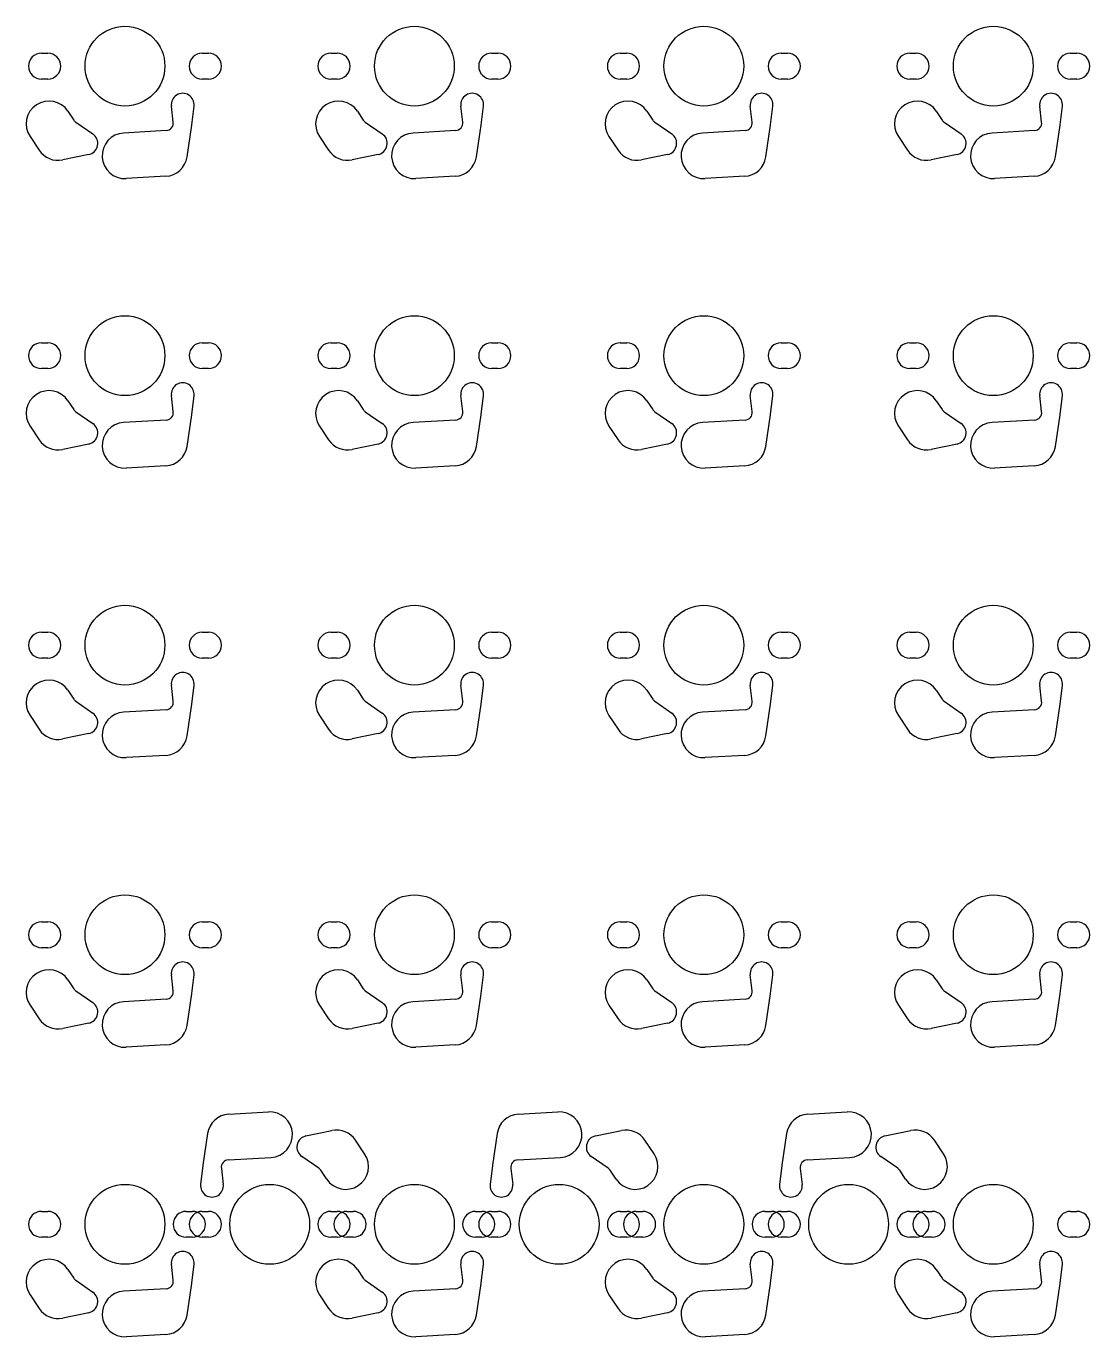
# Model space of a CAD drawing. Extents: x 74 to 354, y -179 to -86.
# Drawn here: x 150.7 to 220.7, y -178.9 to -92.6 of the extents above; entities that cross this region are included whole.
import ezdxf

# ---------------------------------------------------------------- set-up
doc = ezdxf.new("R2010")
doc.units = 0
doc.layers.add('BLACK', color=7, linetype='CONTINUOUS')

msp = doc.modelspace()

# ---------------------------------------------------------------- linework, layer by layer
at = {"layer": 'BLACK', "linetype": 'CONTINUOUS'}
for p, q in [((151.6625, -94.4), (152.0825, -94.4)), ((162.2425, -94.4), (162.6625, -94.4)), ((170.7125, -94.4), (171.1325, -94.4)), ((181.2925, -94.4), (181.7125, -94.4)), ((189.7625, -94.4), (190.1825, -94.4)), ((200.3425, -94.4), (200.7625, -94.4)), ((208.8125, -94.4), (209.2325, -94.4)), ((219.3925, -94.4), (219.8125, -94.4)), ((152.0825, -96.1), (151.6625, -96.1)), ((162.6625, -96.1), (162.2425, -96.1)), ((171.1325, -96.1), (170.7125, -96.1)), ((181.7125, -96.1), (181.2925, -96.1)), ((190.1825, -96.1), (189.7625, -96.1)), ((200.7625, -96.1), (200.3425, -96.1)), ((209.2325, -96.1), (208.8125, -96.1)), ((219.8125, -96.1), (219.3925, -96.1)), ((153.410575, -98.21795), (153.800017, -98.802113)), ((160.344083, -98.932239), (160.217834, -97.879286)), ((161.558233, -99.121429), (161.707166, -97.879286)), ((172.460575, -98.21795), (172.850017, -98.802113)), ((179.394083, -98.932239), (179.267834, -97.879286)), ((180.608233, -99.121429), (180.757166, -97.879286)), ((191.510575, -98.21795), (191.900017, -98.802113)), ((198.444083, -98.932239), (198.317834, -97.879286)), ((199.658233, -99.121429), (199.807166, -97.879286)), ((210.560575, -98.21795), (210.950017, -98.802113)), ((217.494083, -98.932239), (217.367834, -97.879286)), ((218.708233, -99.121429), (218.857166, -97.879286)), ((153.930566, -98.935254), (155.050715, -99.714263)), ((161.246172, -101.220721), (161.555969, -99.138288)), ((172.980566, -98.935254), (174.100715, -99.714263)), ((180.296172, -101.220721), (180.605969, -99.138288)), ((192.030566, -98.935254), (193.150715, -99.714263)), ((199.346172, -101.220721), (199.655969, -99.138288)), ((211.080566, -98.935254), (212.200715, -99.714263)), ((218.396172, -101.220721), (218.705969, -99.138288)), ((150.914425, -99.88205), (151.514425, -100.78205)), ((159.876437, -99.490932), (157.076105, -99.65249)), ((169.964425, -99.88205), (170.564425, -100.78205)), ((178.926437, -99.490932), (176.126105, -99.65249)), ((189.014425, -99.88205), (189.614425, -100.78205)), ((197.976437, -99.490932), (195.176105, -99.65249)), ((208.064425, -99.88205), (208.664425, -100.78205)), ((217.026437, -99.490932), (214.226105, -99.65249)), ((154.77489, -101.064355), (153.06728, -101.41871)), ((173.82489, -101.064355), (172.11728, -101.41871)), ((192.87489, -101.064355), (191.16728, -101.41871)), ((211.92489, -101.064355), (210.21728, -101.41871)), ((159.848895, -102.49751), (157.248895, -102.64751)), ((178.898895, -102.49751), (176.298895, -102.64751)), ((197.948895, -102.49751), (195.348895, -102.64751)), ((216.998895, -102.49751), (214.398895, -102.64751)), ((151.6625, -113.45), (152.0825, -113.45)), ((162.2425, -113.45), (162.6625, -113.45)), ((170.7125, -113.45), (171.1325, -113.45)), ((181.2925, -113.45), (181.7125, -113.45)), ((189.7625, -113.45), (190.1825, -113.45)), ((200.3425, -113.45), (200.7625, -113.45)), ((208.8125, -113.45), (209.2325, -113.45)), ((219.3925, -113.45), (219.8125, -113.45)), ((152.0825, -115.15), (151.6625, -115.15)), ((162.6625, -115.15), (162.2425, -115.15)), ((171.1325, -115.15), (170.7125, -115.15)), ((181.7125, -115.15), (181.2925, -115.15)), ((190.1825, -115.15), (189.7625, -115.15)), ((200.7625, -115.15), (200.3425, -115.15)), ((209.2325, -115.15), (208.8125, -115.15)), ((219.8125, -115.15), (219.3925, -115.15)), ((160.344083, -117.982239), (160.217834, -116.929286)), ((161.558233, -118.171429), (161.707166, -116.929286)), ((179.394083, -117.982239), (179.267834, -116.929286)), ((180.608233, -118.171429), (180.757166, -116.929286)), ((198.444083, -117.982239), (198.317834, -116.929286)), ((199.658233, -118.171429), (199.807166, -116.929286)), ((217.494083, -117.982239), (217.367834, -116.929286)), ((218.708233, -118.171429), (218.857166, -116.929286)), ((153.410575, -117.26795), (153.800017, -117.852113)), ((153.930566, -117.985254), (155.050715, -118.764263)), ((172.460575, -117.26795), (172.850017, -117.852113)), ((172.980566, -117.985254), (174.100715, -118.764263)), ((191.510575, -117.26795), (191.900017, -117.852113)), ((192.030566, -117.985254), (193.150715, -118.764263)), ((210.560575, -117.26795), (210.950017, -117.852113)), ((211.080566, -117.985254), (212.200715, -118.764263)), ((150.914425, -118.93205), (151.514425, -119.83205)), ((159.876437, -118.540932), (157.076105, -118.70249)), ((161.246172, -120.270721), (161.555969, -118.188288)), ((169.964425, -118.93205), (170.564425, -119.83205)), ((178.926437, -118.540932), (176.126105, -118.70249)), ((180.296172, -120.270721), (180.605969, -118.188288)), ((189.014425, -118.93205), (189.614425, -119.83205)), ((197.976437, -118.540932), (195.176105, -118.70249)), ((199.346172, -120.270721), (199.655969, -118.188288)), ((208.064425, -118.93205), (208.664425, -119.83205)), ((217.026437, -118.540932), (214.226105, -118.70249)), ((218.396172, -120.270721), (218.705969, -118.188288)), ((154.77489, -120.114355), (153.06728, -120.46871)), ((173.82489, -120.114355), (172.11728, -120.46871)), ((192.87489, -120.114355), (191.16728, -120.46871)), ((211.92489, -120.114355), (210.21728, -120.46871)), ((159.848895, -121.54751), (157.248895, -121.69751)), ((178.898895, -121.54751), (176.298895, -121.69751)), ((197.948895, -121.54751), (195.348895, -121.69751)), ((216.998895, -121.54751), (214.398895, -121.69751)), ((151.6625, -132.5), (152.0825, -132.5)), ((162.2425, -132.5), (162.6625, -132.5)), ((170.7125, -132.5), (171.1325, -132.5)), ((181.2925, -132.5), (181.7125, -132.5)), ((189.7625, -132.5), (190.1825, -132.5)), ((200.3425, -132.5), (200.7625, -132.5)), ((208.8125, -132.5), (209.2325, -132.5)), ((219.3925, -132.5), (219.8125, -132.5)), ((152.0825, -134.2), (151.6625, -134.2)), ((162.6625, -134.2), (162.2425, -134.2)), ((171.1325, -134.2), (170.7125, -134.2)), ((181.7125, -134.2), (181.2925, -134.2)), ((190.1825, -134.2), (189.7625, -134.2)), ((200.7625, -134.2), (200.3425, -134.2)), ((209.2325, -134.2), (208.8125, -134.2)), ((219.8125, -134.2), (219.3925, -134.2)), ((160.344083, -137.032239), (160.217834, -135.979286)), ((161.558233, -137.221429), (161.707166, -135.979286)), ((179.394083, -137.032239), (179.267834, -135.979286)), ((180.608233, -137.221429), (180.757166, -135.979286)), ((198.444083, -137.032239), (198.317834, -135.979286)), ((199.658233, -137.221429), (199.807166, -135.979286)), ((217.494083, -137.032239), (217.367834, -135.979286)), ((218.708233, -137.221429), (218.857166, -135.979286)), ((153.410575, -136.31795), (153.800017, -136.902113)), ((153.930566, -137.035254), (155.050715, -137.814263)), ((172.460575, -136.31795), (172.850017, -136.902113)), ((172.980566, -137.035254), (174.100715, -137.814263)), ((191.510575, -136.31795), (191.900017, -136.902113)), ((192.030566, -137.035254), (193.150715, -137.814263)), ((210.560575, -136.31795), (210.950017, -136.902113)), ((211.080566, -137.035254), (212.200715, -137.814263)), ((159.876437, -137.590932), (157.076105, -137.75249)), ((161.246172, -139.320721), (161.555969, -137.238288)), ((178.926437, -137.590932), (176.126105, -137.75249)), ((180.296172, -139.320721), (180.605969, -137.238288)), ((197.976437, -137.590932), (195.176105, -137.75249)), ((199.346172, -139.320721), (199.655969, -137.238288)), ((217.026437, -137.590932), (214.226105, -137.75249)), ((218.396172, -139.320721), (218.705969, -137.238288)), ((150.914425, -137.98205), (151.514425, -138.88205)), ((169.964425, -137.98205), (170.564425, -138.88205)), ((189.014425, -137.98205), (189.614425, -138.88205)), ((208.064425, -137.98205), (208.664425, -138.88205)), ((154.77489, -139.164355), (153.06728, -139.51871)), ((173.82489, -139.164355), (172.11728, -139.51871)), ((192.87489, -139.164355), (191.16728, -139.51871)), ((211.92489, -139.164355), (210.21728, -139.51871)), ((159.848895, -140.59751), (157.248895, -140.74751)), ((178.898895, -140.59751), (176.298895, -140.74751)), ((197.948895, -140.59751), (195.348895, -140.74751)), ((216.998895, -140.59751), (214.398895, -140.74751)), ((151.6625, -151.55), (152.0825, -151.55)), ((162.2425, -151.55), (162.6625, -151.55)), ((170.7125, -151.55), (171.1325, -151.55)), ((181.2925, -151.55), (181.7125, -151.55)), ((189.7625, -151.55), (190.1825, -151.55)), ((200.3425, -151.55), (200.7625, -151.55)), ((208.8125, -151.55), (209.2325, -151.55)), ((219.3925, -151.55), (219.8125, -151.55)), ((152.0825, -153.25), (151.6625, -153.25)), ((162.6625, -153.25), (162.2425, -153.25)), ((171.1325, -153.25), (170.7125, -153.25)), ((181.7125, -153.25), (181.2925, -153.25)), ((190.1825, -153.25), (189.7625, -153.25)), ((200.7625, -153.25), (200.3425, -153.25)), ((209.2325, -153.25), (208.8125, -153.25)), ((219.8125, -153.25), (219.3925, -153.25)), ((160.344083, -156.082239), (160.217834, -155.029286)), ((161.558233, -156.271429), (161.707166, -155.029286)), ((179.394083, -156.082239), (179.267834, -155.029286)), ((180.608233, -156.271429), (180.757166, -155.029286)), ((198.444083, -156.082239), (198.317834, -155.029286)), ((199.658233, -156.271429), (199.807166, -155.029286)), ((217.494083, -156.082239), (217.367834, -155.029286)), ((218.708233, -156.271429), (218.857166, -155.029286)), ((153.410575, -155.36795), (153.800017, -155.952113)), ((172.460575, -155.36795), (172.850017, -155.952113)), ((191.510575, -155.36795), (191.900017, -155.952113)), ((210.560575, -155.36795), (210.950017, -155.952113)), ((153.930566, -156.085254), (155.050715, -156.864263)), ((159.876437, -156.640932), (157.076105, -156.80249)), ((161.246172, -158.370721), (161.555969, -156.288288)), ((172.980566, -156.085254), (174.100715, -156.864263)), ((178.926437, -156.640932), (176.126105, -156.80249)), ((180.296172, -158.370721), (180.605969, -156.288288)), ((192.030566, -156.085254), (193.150715, -156.864263)), ((197.976437, -156.640932), (195.176105, -156.80249)), ((199.346172, -158.370721), (199.655969, -156.288288)), ((211.080566, -156.085254), (212.200715, -156.864263)), ((217.026437, -156.640932), (214.226105, -156.80249)), ((218.396172, -158.370721), (218.705969, -156.288288)), ((150.914425, -157.03205), (151.514425, -157.93205)), ((169.964425, -157.03205), (170.564425, -157.93205)), ((189.014425, -157.03205), (189.614425, -157.93205)), ((208.064425, -157.03205), (208.664425, -157.93205)), ((154.77489, -158.214355), (153.06728, -158.56871)), ((173.82489, -158.214355), (172.11728, -158.56871)), ((192.87489, -158.214355), (191.16728, -158.56871)), ((211.92489, -158.214355), (210.21728, -158.56871)), ((159.848895, -159.64751), (157.248895, -159.79751)), ((178.898895, -159.64751), (176.298895, -159.79751)), ((197.948895, -159.64751), (195.348895, -159.79751)), ((216.998895, -159.64751), (214.398895, -159.79751)), ((164.001105, -164.20249), (166.601105, -164.05249)), ((183.051105, -164.20249), (185.651105, -164.05249)), ((202.101105, -164.20249), (204.701105, -164.05249)), ((162.603828, -165.479279), (162.294031, -167.561712)), ((169.07511, -165.635645), (170.78272, -165.28129)), ((181.653828, -165.479279), (181.344031, -167.561712)), ((188.12511, -165.635645), (189.83272, -165.28129)), ((200.703828, -165.479279), (200.394031, -167.561712)), ((207.17511, -165.635645), (208.88272, -165.28129)), ((172.935575, -166.81795), (172.335575, -165.91795)), ((191.985575, -166.81795), (191.385575, -165.91795)), ((211.035575, -166.81795), (210.435575, -165.91795)), ((163.973563, -167.209068), (166.773895, -167.04751)), ((169.919434, -167.764746), (168.799285, -166.985737)), ((183.023563, -167.209068), (185.823895, -167.04751)), ((188.969434, -167.764746), (187.849285, -166.985737)), ((202.073563, -167.209068), (204.873895, -167.04751)), ((208.019434, -167.764746), (206.899285, -166.985737)), ((162.291767, -167.578571), (162.142834, -168.820714)), ((163.505917, -167.767761), (163.632166, -168.820714)), ((170.439425, -168.48205), (170.049983, -167.897887)), ((181.341767, -167.578571), (181.192834, -168.820714)), ((182.555917, -167.767761), (182.682166, -168.820714)), ((189.489425, -168.48205), (189.099983, -167.897887)), ((200.391767, -167.578571), (200.242834, -168.820714)), ((201.605917, -167.767761), (201.732166, -168.820714)), ((208.539425, -168.48205), (208.149983, -167.897887)), ((151.6625, -170.6), (152.0825, -170.6)), ((161.1875, -170.6), (161.6075, -170.6)), ((162.2425, -170.6), (162.6625, -170.6)), ((170.7125, -170.6), (171.1325, -170.6)), ((171.7675, -170.6), (172.1875, -170.6)), ((180.2375, -170.6), (180.6575, -170.6)), ((181.2925, -170.6), (181.7125, -170.6)), ((189.7625, -170.6), (190.1825, -170.6)), ((190.8175, -170.6), (191.2375, -170.6)), ((199.2875, -170.6), (199.7075, -170.6)), ((200.3425, -170.6), (200.7625, -170.6)), ((208.8125, -170.6), (209.2325, -170.6)), ((209.8675, -170.6), (210.2875, -170.6)), ((219.3925, -170.6), (219.8125, -170.6)), ((152.0825, -172.3), (151.6625, -172.3)), ((161.6075, -172.3), (161.1875, -172.3)), ((162.6625, -172.3), (162.2425, -172.3)), ((171.1325, -172.3), (170.7125, -172.3)), ((172.1875, -172.3), (171.7675, -172.3)), ((180.6575, -172.3), (180.2375, -172.3)), ((181.7125, -172.3), (181.2925, -172.3)), ((190.1825, -172.3), (189.7625, -172.3)), ((191.2375, -172.3), (190.8175, -172.3)), ((199.7075, -172.3), (199.2875, -172.3)), ((200.7625, -172.3), (200.3425, -172.3)), ((209.2325, -172.3), (208.8125, -172.3)), ((210.2875, -172.3), (209.8675, -172.3)), ((219.8125, -172.3), (219.3925, -172.3)), ((160.344083, -175.132239), (160.217834, -174.079286)), ((161.558233, -175.321429), (161.707166, -174.079286)), ((179.394083, -175.132239), (179.267834, -174.079286)), ((180.608233, -175.321429), (180.757166, -174.079286)), ((198.444083, -175.132239), (198.317834, -174.079286)), ((199.658233, -175.321429), (199.807166, -174.079286)), ((217.494083, -175.132239), (217.367834, -174.079286)), ((218.708233, -175.321429), (218.857166, -174.079286)), ((153.410575, -174.41795), (153.800017, -175.002113)), ((172.460575, -174.41795), (172.850017, -175.002113)), ((191.510575, -174.41795), (191.900017, -175.002113)), ((210.560575, -174.41795), (210.950017, -175.002113)), ((153.930566, -175.135254), (155.050715, -175.914263)), ((159.876437, -175.690932), (157.076105, -175.85249)), ((161.246172, -177.420721), (161.555969, -175.338288)), ((172.980566, -175.135254), (174.100715, -175.914263)), ((178.926437, -175.690932), (176.126105, -175.85249)), ((180.296172, -177.420721), (180.605969, -175.338288)), ((192.030566, -175.135254), (193.150715, -175.914263)), ((197.976437, -175.690932), (195.176105, -175.85249)), ((199.346172, -177.420721), (199.655969, -175.338288)), ((211.080566, -175.135254), (212.200715, -175.914263)), ((217.026437, -175.690932), (214.226105, -175.85249)), ((218.396172, -177.420721), (218.705969, -175.338288)), ((150.914425, -176.08205), (151.514425, -176.98205)), ((169.964425, -176.08205), (170.564425, -176.98205)), ((189.014425, -176.08205), (189.614425, -176.98205)), ((208.064425, -176.08205), (208.664425, -176.98205)), ((154.77489, -177.264355), (153.06728, -177.61871)), ((173.82489, -177.264355), (172.11728, -177.61871)), ((192.87489, -177.264355), (191.16728, -177.61871)), ((211.92489, -177.264355), (210.21728, -177.61871)), ((159.848895, -178.69751), (157.248895, -178.84751)), ((178.898895, -178.69751), (176.298895, -178.84751)), ((197.948895, -178.69751), (195.348895, -178.84751)), ((216.998895, -178.69751), (214.398895, -178.84751))]:
    msp.add_line(p, q, dxfattribs=at)
at = {"layer": 'BLACK'}
for centre in [(157.1625, -95.25), (176.2125, -95.25), (195.2625, -95.25), (214.3125, -95.25), (157.1625, -114.3), (176.2125, -114.3), (195.2625, -114.3), (214.3125, -114.3), (157.1625, -133.35), (176.2125, -133.35), (195.2625, -133.35), (214.3125, -133.35), (157.1625, -152.4), (176.2125, -152.4), (195.2625, -152.4), (214.3125, -152.4), (157.1625, -171.45), (166.6875, -171.45), (176.2125, -171.45), (185.7375, -171.45), (195.2625, -171.45), (204.7875, -171.45), (214.3125, -171.45)]:
    msp.add_circle(centre, 2.625, dxfattribs=at)
for centre, radius, start, end in [((151.6625, -95.25), 0.85, -270, -90), ((152.0825, -95.25), 0.85, -90, 90), ((162.2425, -95.25), 0.85, -270, -90), ((162.6625, -95.25), 0.85, -90, 90), ((170.7125, -95.25), 0.85, -270, -90), ((171.1325, -95.25), 0.85, -90, 90), ((181.2925, -95.25), 0.85, -270, -90), ((181.7125, -95.25), 0.85, -90, 90), ((189.7625, -95.25), 0.85, -270, -90), ((190.1825, -95.25), 0.85, -90, 90), ((200.3425, -95.25), 0.85, -270, -90), ((200.7625, -95.25), 0.85, -90, 90), ((208.8125, -95.25), 0.85, -270, -90), ((209.2325, -95.25), 0.85, -90, 90), ((219.3925, -95.25), 0.85, -270, -90), ((219.8125, -95.25), 0.85, -90, 90), ((160.9625, -97.79), 0.75, -366.83716656, -173.16283344), ((180.0125, -97.79), 0.75, -366.83716656, -173.16283344), ((199.0625, -97.79), 0.75, -366.83716656, -173.16283344), ((218.1125, -97.79), 0.75, -366.83716656, -173.16283344), ((152.1625, -99.05), 1.499999, -326.30993247, -146.30993247), ((171.2125, -99.05), 1.499999, -326.30993247, -146.30993247), ((190.2625, -99.05), 1.499999, -326.30993247, -146.30993247), ((209.3125, -99.05), 1.499999, -326.30993247, -146.30993247), ((154.216043, -98.52476), 0.500002, -146.30971, -124.81658333), ((159.84763, -98.99176), 0.500008, -86.69714872, 6.83670246), ((160.9656, -99.0504), 0.596874, -8.46741347, -6.83448532), ((173.266043, -98.52476), 0.500002, -146.30971, -124.81658333), ((178.89763, -98.99176), 0.500008, -86.69714872, 6.83670246), ((180.0156, -99.0504), 0.596874, -8.46741347, -6.83448532), ((192.316043, -98.52476), 0.500002, -146.30971, -124.81658333), ((197.94763, -98.99176), 0.500008, -86.69714872, 6.83670246), ((199.0656, -99.0504), 0.596874, -8.46741347, -6.83448532), ((211.366043, -98.52476), 0.500002, -146.30971, -124.81658333), ((216.99763, -98.99176), 0.500008, -86.69714872, 6.83670246), ((218.1156, -99.0504), 0.596874, -8.46741347, -6.83448532), ((154.622499, -100.33), 0.750001, -78.27655617, 55.18321085), ((157.1625, -101.15), 1.5, -266.69812699, -86.69812699), ((173.672499, -100.33), 0.750001, -78.27655617, 55.18321085), ((176.2125, -101.15), 1.5, -266.69812699, -86.69812699), ((192.722499, -100.33), 0.750001, -78.27655617, 55.18321085), ((195.2625, -101.15), 1.5, -266.69812699, -86.69812699), ((211.772499, -100.33), 0.750001, -78.27655617, 55.18321085), ((214.3125, -101.15), 1.5, -266.69812699, -86.69812699), ((152.762501, -99.949999), 1.500001, -146.30992188, -78.27667613), ((171.812501, -99.949999), 1.500001, -146.30992188, -78.27667613), ((190.862501, -99.949999), 1.500001, -146.30992188, -78.27667613), ((209.912501, -99.949999), 1.500001, -146.30992188, -78.27667613), ((159.7625, -101), 1.5, -86.69812699, -8.46164566), ((178.8125, -101), 1.5, -86.69812699, -8.46164566), ((197.8625, -101), 1.5, -86.69812699, -8.46164566), ((216.9125, -101), 1.5, -86.69812699, -8.46164566), ((151.6625, -114.3), 0.85, -270, -90), ((152.0825, -114.3), 0.85, -90, 90), ((162.2425, -114.3), 0.85, -270, -90), ((162.6625, -114.3), 0.85, -90, 90), ((170.7125, -114.3), 0.85, -270, -90), ((171.1325, -114.3), 0.85, -90, 90), ((181.2925, -114.3), 0.85, -270, -90), ((181.7125, -114.3), 0.85, -90, 90), ((189.7625, -114.3), 0.85, -270, -90), ((190.1825, -114.3), 0.85, -90, 90), ((200.3425, -114.3), 0.85, -270, -90), ((200.7625, -114.3), 0.85, -90, 90), ((208.8125, -114.3), 0.85, -270, -90), ((209.2325, -114.3), 0.85, -90, 90), ((219.3925, -114.3), 0.85, -270, -90), ((219.8125, -114.3), 0.85, -90, 90), ((160.9625, -116.84), 0.75, -366.83716656, -173.16283344), ((180.0125, -116.84), 0.75, -366.83716656, -173.16283344), ((199.0625, -116.84), 0.75, -366.83716656, -173.16283344), ((218.1125, -116.84), 0.75, -366.83716656, -173.16283344), ((152.1625, -118.1), 1.499999, -326.30993247, -146.30993247), ((171.2125, -118.1), 1.499999, -326.30993247, -146.30993247), ((190.2625, -118.1), 1.499999, -326.30993247, -146.30993247), ((209.3125, -118.1), 1.499999, -326.30993247, -146.30993247), ((154.216043, -117.57476), 0.500002, -146.30971, -124.81658333), ((159.84763, -118.04176), 0.500008, -86.69714872, 6.83670246), ((173.266043, -117.57476), 0.500002, -146.30971, -124.81658333), ((178.89763, -118.04176), 0.500008, -86.69714872, 6.83670246), ((192.316043, -117.57476), 0.500002, -146.30971, -124.81658333), ((197.94763, -118.04176), 0.500008, -86.69714872, 6.83670246), ((211.366043, -117.57476), 0.500002, -146.30971, -124.81658333), ((216.99763, -118.04176), 0.500008, -86.69714872, 6.83670246), ((154.622499, -119.38), 0.750001, -78.27655617, 55.18321085), ((157.1625, -120.2), 1.5, -266.69812699, -86.69812699), ((160.9656, -118.1004), 0.596874, -8.46741347, -6.83448532), ((173.672499, -119.38), 0.750001, -78.27655617, 55.18321085), ((176.2125, -120.2), 1.5, -266.69812699, -86.69812699), ((180.0156, -118.1004), 0.596874, -8.46741347, -6.83448532), ((192.722499, -119.38), 0.750001, -78.27655617, 55.18321085), ((195.2625, -120.2), 1.5, -266.69812699, -86.69812699), ((199.0656, -118.1004), 0.596874, -8.46741347, -6.83448532), ((211.772499, -119.38), 0.750001, -78.27655617, 55.18321085), ((214.3125, -120.2), 1.5, -266.69812699, -86.69812699), ((218.1156, -118.1004), 0.596874, -8.46741347, -6.83448532), ((152.762501, -118.999999), 1.500001, -146.30992188, -78.27667613), ((171.812501, -118.999999), 1.500001, -146.30992188, -78.27667613), ((190.862501, -118.999999), 1.500001, -146.30992188, -78.27667613), ((209.912501, -118.999999), 1.500001, -146.30992188, -78.27667613), ((159.7625, -120.05), 1.5, -86.69812699, -8.46164566), ((178.8125, -120.05), 1.5, -86.69812699, -8.46164566), ((197.8625, -120.05), 1.5, -86.69812699, -8.46164566), ((216.9125, -120.05), 1.5, -86.69812699, -8.46164566), ((151.6625, -133.35), 0.85, -270, -90), ((152.0825, -133.35), 0.85, -90, 90), ((162.2425, -133.35), 0.85, -270, -90), ((162.6625, -133.35), 0.85, -90, 90), ((170.7125, -133.35), 0.85, -270, -90), ((171.1325, -133.35), 0.85, -90, 90), ((181.2925, -133.35), 0.85, -270, -90), ((181.7125, -133.35), 0.85, -90, 90), ((189.7625, -133.35), 0.85, -270, -90), ((190.1825, -133.35), 0.85, -90, 90), ((200.3425, -133.35), 0.85, -270, -90), ((200.7625, -133.35), 0.85, -90, 90), ((208.8125, -133.35), 0.85, -270, -90), ((209.2325, -133.35), 0.85, -90, 90), ((219.3925, -133.35), 0.85, -270, -90), ((219.8125, -133.35), 0.85, -90, 90), ((160.9625, -135.89), 0.75, -366.83716656, -173.16283344), ((180.0125, -135.89), 0.75, -366.83716656, -173.16283344), ((199.0625, -135.89), 0.75, -366.83716656, -173.16283344), ((218.1125, -135.89), 0.75, -366.83716656, -173.16283344), ((152.1625, -137.15), 1.499999, -326.30993247, -146.30993247), ((171.2125, -137.15), 1.499999, -326.30993247, -146.30993247), ((190.2625, -137.15), 1.499999, -326.30993247, -146.30993247), ((209.3125, -137.15), 1.499999, -326.30993247, -146.30993247), ((154.216043, -136.62476), 0.500002, -146.30971, -124.81658333), ((159.84763, -137.09176), 0.500008, -86.69714872, 6.83670246), ((173.266043, -136.62476), 0.500002, -146.30971, -124.81658333), ((178.89763, -137.09176), 0.500008, -86.69714872, 6.83670246), ((192.316043, -136.62476), 0.500002, -146.30971, -124.81658333), ((197.94763, -137.09176), 0.500008, -86.69714872, 6.83670246), ((211.366043, -136.62476), 0.500002, -146.30971, -124.81658333), ((216.99763, -137.09176), 0.500008, -86.69714872, 6.83670246), ((154.622499, -138.43), 0.750001, -78.27655617, 55.18321085), ((157.1625, -139.25), 1.5, -266.69812699, -86.69812699), ((160.9656, -137.1504), 0.596874, -8.46741347, -6.83448532), ((173.672499, -138.43), 0.750001, -78.27655617, 55.18321085), ((176.2125, -139.25), 1.5, -266.69812699, -86.69812699), ((180.0156, -137.1504), 0.596874, -8.46741347, -6.83448532), ((192.722499, -138.43), 0.750001, -78.27655617, 55.18321085), ((195.2625, -139.25), 1.5, -266.69812699, -86.69812699), ((199.0656, -137.1504), 0.596874, -8.46741347, -6.83448532), ((211.772499, -138.43), 0.750001, -78.27655617, 55.18321085), ((214.3125, -139.25), 1.5, -266.69812699, -86.69812699), ((218.1156, -137.1504), 0.596874, -8.46741347, -6.83448532), ((152.762501, -138.049999), 1.500001, -146.30992188, -78.27667613), ((159.7625, -139.1), 1.5, -86.69812699, -8.46164566), ((171.812501, -138.049999), 1.500001, -146.30992188, -78.27667613), ((178.8125, -139.1), 1.5, -86.69812699, -8.46164566), ((190.862501, -138.049999), 1.500001, -146.30992188, -78.27667613), ((197.8625, -139.1), 1.5, -86.69812699, -8.46164566), ((209.912501, -138.049999), 1.500001, -146.30992188, -78.27667613), ((216.9125, -139.1), 1.5, -86.69812699, -8.46164566), ((151.6625, -152.4), 0.85, -270, -90), ((152.0825, -152.4), 0.85, -90, 90), ((162.2425, -152.4), 0.85, -270, -90), ((162.6625, -152.4), 0.85, -90, 90), ((170.7125, -152.4), 0.85, -270, -90), ((171.1325, -152.4), 0.85, -90, 90), ((181.2925, -152.4), 0.85, -270, -90), ((181.7125, -152.4), 0.85, -90, 90), ((189.7625, -152.4), 0.85, -270, -90), ((190.1825, -152.4), 0.85, -90, 90), ((200.3425, -152.4), 0.85, -270, -90), ((200.7625, -152.4), 0.85, -90, 90), ((208.8125, -152.4), 0.85, -270, -90), ((209.2325, -152.4), 0.85, -90, 90), ((219.3925, -152.4), 0.85, -270, -90), ((219.8125, -152.4), 0.85, -90, 90), ((160.9625, -154.94), 0.75, -366.83716656, -173.16283344), ((180.0125, -154.94), 0.75, -366.83716656, -173.16283344), ((199.0625, -154.94), 0.75, -366.83716656, -173.16283344), ((218.1125, -154.94), 0.75, -366.83716656, -173.16283344), ((152.1625, -156.2), 1.499999, -326.30993247, -146.30993247), ((171.2125, -156.2), 1.499999, -326.30993247, -146.30993247), ((190.2625, -156.2), 1.499999, -326.30993247, -146.30993247), ((209.3125, -156.2), 1.499999, -326.30993247, -146.30993247), ((154.216043, -155.67476), 0.500002, -146.30971, -124.81658333), ((173.266043, -155.67476), 0.500002, -146.30971, -124.81658333), ((192.316043, -155.67476), 0.500002, -146.30971, -124.81658333), ((211.366043, -155.67476), 0.500002, -146.30971, -124.81658333), ((154.622499, -157.48), 0.750001, -78.27655617, 55.18321085), ((157.1625, -158.3), 1.5, -266.69812699, -86.69812699), ((159.84763, -156.14176), 0.500008, -86.69714872, 6.83670246), ((160.9656, -156.2004), 0.596874, -8.46741347, -6.83448532), ((173.672499, -157.48), 0.750001, -78.27655617, 55.18321085), ((176.2125, -158.3), 1.5, -266.69812699, -86.69812699), ((178.89763, -156.14176), 0.500008, -86.69714872, 6.83670246), ((180.0156, -156.2004), 0.596874, -8.46741347, -6.83448532), ((192.722499, -157.48), 0.750001, -78.27655617, 55.18321085), ((195.2625, -158.3), 1.5, -266.69812699, -86.69812699), ((197.94763, -156.14176), 0.500008, -86.69714872, 6.83670246), ((199.0656, -156.2004), 0.596874, -8.46741347, -6.83448532), ((211.772499, -157.48), 0.750001, -78.27655617, 55.18321085), ((214.3125, -158.3), 1.5, -266.69812699, -86.69812699), ((216.99763, -156.14176), 0.500008, -86.69714872, 6.83670246), ((218.1156, -156.2004), 0.596874, -8.46741347, -6.83448532), ((152.762501, -157.099999), 1.500001, -146.30992188, -78.27667613), ((159.7625, -158.15), 1.5, -86.69812699, -8.46164566), ((171.812501, -157.099999), 1.500001, -146.30992188, -78.27667613), ((178.8125, -158.15), 1.5, -86.69812699, -8.46164566), ((190.862501, -157.099999), 1.500001, -146.30992188, -78.27667613), ((197.8625, -158.15), 1.5, -86.69812699, -8.46164566), ((209.912501, -157.099999), 1.500001, -146.30992188, -78.27667613), ((216.9125, -158.15), 1.5, -86.69812699, -8.46164566), ((164.0875, -165.7), 1.5, 93.30187301, 171.53835434), ((166.6875, -165.55), 1.5, -86.69812699, 93.30187301), ((183.1375, -165.7), 1.5, 93.30187301, 171.53835434), ((185.7375, -165.55), 1.5, -86.69812699, 93.30187301), ((202.1875, -165.7), 1.5, 93.30187301, 171.53835434), ((204.7875, -165.55), 1.5, -86.69812699, 93.30187301), ((171.087499, -166.750001), 1.500001, 33.69007812, 101.72332387), ((190.137499, -166.750001), 1.500001, 33.69007812, 101.72332387), ((209.187499, -166.750001), 1.500001, 33.69007812, 101.72332387), ((169.227501, -166.37), 0.750001, -258.27655617, -124.81678915), ((188.277501, -166.37), 0.750001, -258.27655617, -124.81678915), ((207.327501, -166.37), 0.750001, -258.27655617, -124.81678915), ((164.00237, -167.70824), 0.500008, -266.69714872, -173.16329754), ((171.6875, -167.65), 1.499999, -146.30993247, 33.69006753), ((183.05237, -167.70824), 0.500008, -266.69714872, -173.16329754), ((190.7375, -167.65), 1.499999, -146.30993247, 33.69006753), ((202.10237, -167.70824), 0.500008, -266.69714872, -173.16329754), ((209.7875, -167.65), 1.499999, -146.30993247, 33.69006753), ((162.8844, -167.6496), 0.596874, 171.53258653, 173.16551468), ((169.633957, -168.17524), 0.500002, 33.69029, 55.18341667), ((181.9344, -167.6496), 0.596874, 171.53258653, 173.16551468), ((188.683957, -168.17524), 0.500002, 33.69029, 55.18341667), ((200.9844, -167.6496), 0.596874, 171.53258653, 173.16551468), ((207.733957, -168.17524), 0.500002, 33.69029, 55.18341667), ((162.8875, -168.91), 0.75, -186.83716656, 6.83716656), ((181.9375, -168.91), 0.75, -186.83716656, 6.83716656), ((200.9875, -168.91), 0.75, -186.83716656, 6.83716656), ((151.6625, -171.45), 0.85, -270, -90), ((152.0825, -171.45), 0.85, -90, 90), ((161.1875, -171.45), 0.85, -270, -90), ((162.2425, -171.45), 0.85, -270, -90), ((161.6075, -171.45), 0.85, -90, 90), ((162.6625, -171.45), 0.85, -90, 90), ((170.7125, -171.45), 0.85, -270, -90), ((171.7675, -171.45), 0.85, -270, -90), ((171.1325, -171.45), 0.85, -90, 90), ((172.1875, -171.45), 0.85, -90, 90), ((180.2375, -171.45), 0.85, -270, -90), ((181.2925, -171.45), 0.85, -270, -90), ((180.6575, -171.45), 0.85, -90, 90), ((181.7125, -171.45), 0.85, -90, 90), ((189.7625, -171.45), 0.85, -270, -90), ((190.8175, -171.45), 0.85, -270, -90), ((190.1825, -171.45), 0.85, -90, 90), ((191.2375, -171.45), 0.85, -90, 90), ((199.2875, -171.45), 0.85, -270, -90), ((200.3425, -171.45), 0.85, -270, -90), ((199.7075, -171.45), 0.85, -90, 90), ((200.7625, -171.45), 0.85, -90, 90), ((208.8125, -171.45), 0.85, -270, -90), ((209.8675, -171.45), 0.85, -270, -90), ((209.2325, -171.45), 0.85, -90, 90), ((210.2875, -171.45), 0.85, -90, 90), ((219.3925, -171.45), 0.85, -270, -90), ((219.8125, -171.45), 0.85, -90, 90), ((160.9625, -173.99), 0.75, -366.83716656, -173.16283344), ((180.0125, -173.99), 0.75, -366.83716656, -173.16283344), ((199.0625, -173.99), 0.75, -366.83716656, -173.16283344), ((218.1125, -173.99), 0.75, -366.83716656, -173.16283344), ((152.1625, -175.25), 1.499999, -326.30993247, -146.30993247), ((171.2125, -175.25), 1.499999, -326.30993247, -146.30993247), ((190.2625, -175.25), 1.499999, -326.30993247, -146.30993247), ((209.3125, -175.25), 1.499999, -326.30993247, -146.30993247), ((154.216043, -174.72476), 0.500002, -146.30971, -124.81658333), ((173.266043, -174.72476), 0.500002, -146.30971, -124.81658333), ((192.316043, -174.72476), 0.500002, -146.30971, -124.81658333), ((211.366043, -174.72476), 0.500002, -146.30971, -124.81658333), ((157.1625, -177.35), 1.5, -266.69812699, -86.69812699), ((159.84763, -175.19176), 0.500008, -86.69714872, 6.83670246), ((160.9656, -175.2504), 0.596874, -8.46741347, -6.83448532), ((176.2125, -177.35), 1.5, -266.69812699, -86.69812699), ((178.89763, -175.19176), 0.500008, -86.69714872, 6.83670246), ((180.0156, -175.2504), 0.596874, -8.46741347, -6.83448532), ((195.2625, -177.35), 1.5, -266.69812699, -86.69812699), ((197.94763, -175.19176), 0.500008, -86.69714872, 6.83670246), ((199.0656, -175.2504), 0.596874, -8.46741347, -6.83448532), ((214.3125, -177.35), 1.5, -266.69812699, -86.69812699), ((216.99763, -175.19176), 0.500008, -86.69714872, 6.83670246), ((218.1156, -175.2504), 0.596874, -8.46741347, -6.83448532), ((154.622499, -176.53), 0.750001, -78.27655617, 55.18321085), ((173.672499, -176.53), 0.750001, -78.27655617, 55.18321085), ((192.722499, -176.53), 0.750001, -78.27655617, 55.18321085), ((211.772499, -176.53), 0.750001, -78.27655617, 55.18321085), ((152.762501, -176.149999), 1.500001, -146.30992188, -78.27667613), ((159.7625, -177.2), 1.5, -86.69812699, -8.46164566), ((171.812501, -176.149999), 1.500001, -146.30992188, -78.27667613), ((178.8125, -177.2), 1.5, -86.69812699, -8.46164566), ((190.862501, -176.149999), 1.500001, -146.30992188, -78.27667613), ((197.8625, -177.2), 1.5, -86.69812699, -8.46164566), ((209.912501, -176.149999), 1.500001, -146.30992188, -78.27667613), ((216.9125, -177.2), 1.5, -86.69812699, -8.46164566)]:
    msp.add_arc(centre, radius, start, end, dxfattribs=at)

doc.saveas('drawing.dxf')
